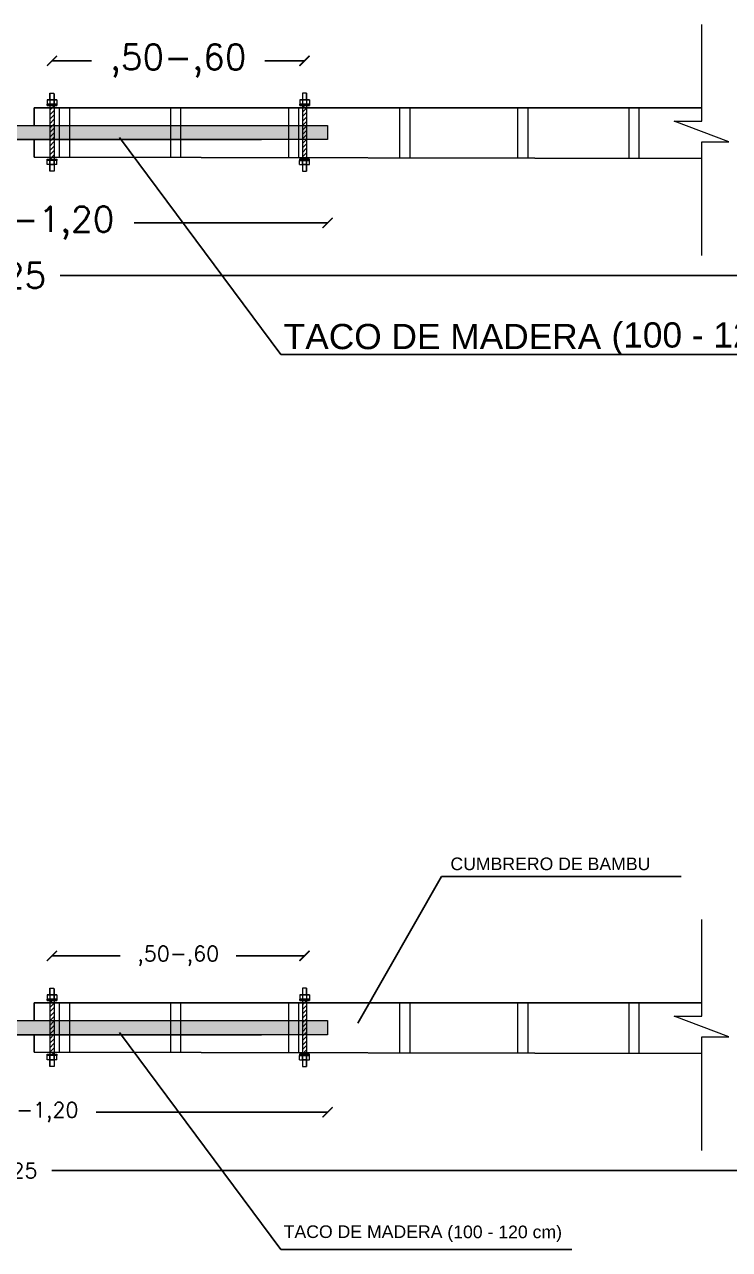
# Model space of a CAD drawing. Header units: metres. Extents: x 67481.1 to 67496.5, y -75342.6 to -75315.3.
# Drawn here: x 67492.329 to 67493.725, y -75342.573 to -75340.148 of the extents above; entities that cross this region are included whole.
import ezdxf

# ---------------------------------------------------------------- set-up
doc = ezdxf.new("R2010")
doc.units = ezdxf.units.M
doc.header["$MEASUREMENT"] = 0
for name, color, linetype, lineweight in [('ACOTACIONES', 7, 'Continuous', 9), ('CIM_DIB_ARMADOS', 4, 'Continuous', 0), ('PAREDES', 144, 'Continuous', 50), ('Piso', 251, 'Continuous', 5)]:
    doc.layers.add(name, color=color, linetype=linetype, lineweight=lineweight)
for name, color, linetype in [('FinaHatch', 252, 'Continuous'), ('Perfil1', 80, 'Continuous'), ('Texto', 153, 'Continuous')]:
    doc.layers.add(name, color=color, linetype=linetype)
doc.styles.add('ROMANS', font='romans.shx')
doc.styles.add('Tlapala', font='Arial.ttf')
doc.dimstyles.new('Escala 1_100', dxfattribs={"dimtxt": 0.05, "dimasz": 0.02, "dimexe": 0.18, "dimexo": 0.0625, "dimgap": 0.03, "dimtad": 0, "dimzin": 4, "dimtxsty": 'ROMANS', "dimblk": 'ARCHTICK', "dimblk1": 'ARCHTICK', "dimblk2": 'ARCHTICK', "dimcen": 0.09, "dimse1": 1, "dimse2": 1, "dimclrd": 252, "dimclre": 252, "dimclrt": 150, "dimaunit": 1, "dimazin": 1, "dimtfac": 1, "dimtofl": 0, "dimtmove": 0, "dimatfit": 3, "dimldrblk": 'ARCHTICK', "dimfxl": 0.2, "dimfxlon": 1, "dimtolj": 1, "dimtzin": 0, "dimarcsym": 0})
pattern_1 = [(45, (0, 0), (-0.0044194173824, 0.0044194173824), [])]

# ---------------------------------------------------------------- blocks, each defined once
blk = doc.blocks.new('_ArchTick')
at = {"color": 0, "linetype": 'ByBlock', "const_width": 0.15}
blk.add_lwpolyline([(-0.5, -0.5), (0.5, 0.5)], dxfattribs=at)
blk = doc.blocks.new('*D768')
at = {"layer": 'ACOTACIONES', "color": 252, "lineweight": -2, "transparency": 16777216}
for p, q in [((67488.2049, -75342.4172), (67492.2751, -75342.4172)), ((67496.4538, -75342.4172), (67492.3837, -75342.4172))]:
    blk.add_line(p, q, dxfattribs=at)
at = {"layer": 'Defpoints', "color": 0, "transparency": 16777216}
for p in [(67488.2049, -75342.2048), (67496.4538, -75342.2048), (67496.4538, -75342.4172)]:
    blk.add_point(p, dxfattribs=at)
at = {"layer": 'ACOTACIONES', "color": 252, "lineweight": -2, "transparency": 16777216, "xscale": 0.02, "yscale": 0.02, "zscale": 0.02, "rotation": 180}
blk.add_blockref('_ArchTick', (67488.2049, -75342.4172), dxfattribs=at)
at = {"layer": 'ACOTACIONES', "color": 252, "lineweight": -2, "transparency": 16777216, "xscale": 0.02, "yscale": 0.02, "zscale": 0.02}
blk.add_blockref('_ArchTick', (67496.4538, -75342.4172), dxfattribs=at)
at = {"layer": 'ACOTACIONES', "color": 150, "transparency": 16777216, "insert": (67492.3294, -75342.4172), "char_height": 0.03, "attachment_point": 5, "style": 'ROMANS'}
blk.add_mtext('\\A1;25', dxfattribs=at)
blk = doc.blocks.new('*D769')
at = {"layer": 'ACOTACIONES', "color": 252, "lineweight": -2, "transparency": 16777216}
for p, q in [((67491.7294, -75342.3015), (67492.1872, -75342.3015)), ((67492.9294, -75342.3015), (67492.4715, -75342.3015))]:
    blk.add_line(p, q, dxfattribs=at)
at = {"layer": 'Defpoints', "color": 0, "transparency": 16777216}
for p in [(67491.7294, -75342.1338), (67492.9294, -75342.1338), (67492.9294, -75342.3015)]:
    blk.add_point(p, dxfattribs=at)
at = {"layer": 'ACOTACIONES', "color": 252, "lineweight": -2, "transparency": 16777216, "xscale": 0.02, "yscale": 0.02, "zscale": 0.02, "rotation": 180}
blk.add_blockref('_ArchTick', (67491.7294, -75342.3015), dxfattribs=at)
at = {"layer": 'ACOTACIONES', "color": 252, "lineweight": -2, "transparency": 16777216, "xscale": 0.02, "yscale": 0.02, "zscale": 0.02}
blk.add_blockref('_ArchTick', (67492.9294, -75342.3015), dxfattribs=at)
at = {"layer": 'ACOTACIONES', "color": 150, "transparency": 16777216, "insert": (67492.3294, -75342.3015), "char_height": 0.03, "attachment_point": 5, "style": 'ROMANS'}
blk.add_mtext('\\A1;1,00-1,20', dxfattribs=at)
blk = doc.blocks.new('*D771')
at = {"layer": 'ACOTACIONES', "color": 252, "lineweight": -2, "transparency": 16777216}
for p, q in [((67492.3837, -75341.9919), (67492.5187, -75341.9919)), ((67492.8837, -75341.9919), (67492.7487, -75341.9919))]:
    blk.add_line(p, q, dxfattribs=at)
at = {"layer": 'Defpoints', "color": 0, "transparency": 16777216}
for p in [(67492.8837, -75341.9919), (67492.3837, -75342.0562), (67492.8837, -75342.0562)]:
    blk.add_point(p, dxfattribs=at)
at = {"layer": 'ACOTACIONES', "color": 252, "lineweight": -2, "transparency": 16777216, "xscale": 0.02, "yscale": 0.02, "zscale": 0.02, "rotation": 180}
blk.add_blockref('_ArchTick', (67492.3837, -75341.9919), dxfattribs=at)
at = {"layer": 'ACOTACIONES', "color": 252, "lineweight": -2, "transparency": 16777216, "xscale": 0.02, "yscale": 0.02, "zscale": 0.02}
blk.add_blockref('_ArchTick', (67492.8837, -75341.9919), dxfattribs=at)
at = {"layer": 'ACOTACIONES', "color": 150, "lineweight": 9, "transparency": 16777216, "insert": (67492.6337, -75341.9919), "char_height": 0.03, "attachment_point": 5, "style": 'ROMANS'}
blk.add_mtext('\\A1;,50-,60', dxfattribs=at)
blk = doc.blocks.new('*D773')
at = {"layer": 'ACOTACIONES', "color": 252, "lineweight": -2, "transparency": 16777216}
for p, q in [((67488.2049, -75340.6448), (67492.2589, -75340.6448)), ((67496.4538, -75340.6448), (67492.3998, -75340.6448))]:
    blk.add_line(p, q, dxfattribs=at)
at = {"layer": 'Defpoints', "color": 0, "transparency": 16777216}
for p in [(67488.2049, -75340.4324), (67496.4538, -75340.4324), (67496.4538, -75340.6448)]:
    blk.add_point(p, dxfattribs=at)
at = {"layer": 'ACOTACIONES', "color": 252, "lineweight": -2, "transparency": 16777216, "xscale": 0.02, "yscale": 0.02, "zscale": 0.02, "rotation": 180}
blk.add_blockref('_ArchTick', (67488.2049, -75340.6448), dxfattribs=at)
at = {"layer": 'ACOTACIONES', "color": 252, "lineweight": -2, "transparency": 16777216, "xscale": 0.02, "yscale": 0.02, "zscale": 0.02}
blk.add_blockref('_ArchTick', (67496.4538, -75340.6448), dxfattribs=at)
at = {"layer": 'ACOTACIONES', "color": 150, "transparency": 16777216, "insert": (67492.3294, -75340.6448), "char_height": 0.05, "attachment_point": 5, "style": 'ROMANS'}
blk.add_mtext('\\A1;25', dxfattribs=at)
blk = doc.blocks.new('*D774')
at = {"layer": 'CIM_DIB_ARMADOS', "color": 252, "lineweight": -2, "transparency": 16777216}
for p, q in [((67491.7294, -75340.5407), (67492.1125, -75340.5407)), ((67492.9294, -75340.5407), (67492.5463, -75340.5407))]:
    blk.add_line(p, q, dxfattribs=at)
at = {"layer": 'Defpoints', "color": 0, "transparency": 16777216}
for p in [(67491.7294, -75340.3615), (67492.9294, -75340.3615), (67492.9294, -75340.5407)]:
    blk.add_point(p, dxfattribs=at)
at = {"layer": 'CIM_DIB_ARMADOS', "color": 252, "lineweight": -2, "transparency": 16777216, "xscale": 0.02, "yscale": 0.02, "zscale": 0.02, "rotation": 180}
blk.add_blockref('_ArchTick', (67491.7294, -75340.5407), dxfattribs=at)
at = {"layer": 'CIM_DIB_ARMADOS', "color": 252, "lineweight": -2, "transparency": 16777216, "xscale": 0.02, "yscale": 0.02, "zscale": 0.02}
blk.add_blockref('_ArchTick', (67492.9294, -75340.5407), dxfattribs=at)
at = {"layer": 'CIM_DIB_ARMADOS', "color": 150, "transparency": 16777216, "insert": (67492.3294, -75340.5407), "char_height": 0.05, "attachment_point": 5, "style": 'ROMANS'}
blk.add_mtext('\\A1;1,00-1,20', dxfattribs=at)
blk = doc.blocks.new('*D772')
at = {"layer": 'ACOTACIONES', "color": 252, "lineweight": -2, "transparency": 16777216}
for p, q in [((67492.3837, -75340.2196), (67492.4621, -75340.2196)), ((67492.8837, -75340.2196), (67492.8054, -75340.2196))]:
    blk.add_line(p, q, dxfattribs=at)
at = {"layer": 'Defpoints', "color": 0, "transparency": 16777216}
for p in [(67492.8837, -75340.2196), (67492.3837, -75340.2838), (67492.8837, -75340.2838)]:
    blk.add_point(p, dxfattribs=at)
at = {"layer": 'ACOTACIONES', "color": 252, "lineweight": -2, "transparency": 16777216, "xscale": 0.02, "yscale": 0.02, "zscale": 0.02, "rotation": 180}
blk.add_blockref('_ArchTick', (67492.3837, -75340.2196), dxfattribs=at)
at = {"layer": 'ACOTACIONES', "color": 252, "lineweight": -2, "transparency": 16777216, "xscale": 0.02, "yscale": 0.02, "zscale": 0.02}
blk.add_blockref('_ArchTick', (67492.8837, -75340.2196), dxfattribs=at)
at = {"layer": 'ACOTACIONES', "color": 150, "lineweight": 9, "transparency": 16777216, "insert": (67492.6337, -75340.2196), "char_height": 0.05, "attachment_point": 5, "style": 'ROMANS'}
blk.add_mtext('\\A1;,50-,60', dxfattribs=at)

msp = doc.modelspace()

# ---------------------------------------------------------------- hatches: boundary and pattern name
at = {"layer": 'CIM_DIB_ARMADOS'}
h = msp.add_hatch(color=4, dxfattribs=at)
h.dxf.hatch_style = 1
h.paths.add_polyline_path([(67491.8748, -75340.3474), (67491.7294, -75340.3474), (67491.7294, -75340.3756), (67491.8748, -75340.3756)])
h.paths.add_polyline_path([(67492.1638, -75340.3474), (67491.8829, -75340.3474), (67491.8829, -75340.3756), (67492.1638, -75340.3756)])
h.paths.add_polyline_path([(67492.4248, -75340.3474), (67492.3484, -75340.3474), (67492.1719, -75340.3474), (67492.1719, -75340.3756), (67492.4248, -75340.3756)])
h.paths.add_polyline_path([(67492.7138, -75340.3474), (67492.4329, -75340.3474), (67492.4329, -75340.3756), (67492.7138, -75340.3756)])
h.paths.add_polyline_path([(67492.9294, -75340.3474), (67492.7219, -75340.3474), (67492.7219, -75340.3756), (67492.9294, -75340.3756)])
h.paths.add_polyline_path([(67492.7179, -75340.3474), (67492.7138, -75340.3474), (67492.7138, -75340.3756), (67492.7179, -75340.3756)])
h.paths.add_polyline_path([(67492.7219, -75340.3474), (67492.7179, -75340.3474), (67492.7179, -75340.3756), (67492.7219, -75340.3756)])
h.paths.add_polyline_path([(67492.4289, -75340.3474), (67492.4248, -75340.3474), (67492.4248, -75340.3756), (67492.4289, -75340.3756)])
h.paths.add_polyline_path([(67492.4329, -75340.3474), (67492.4289, -75340.3474), (67492.4289, -75340.3756), (67492.4329, -75340.3756)])
h.paths.add_polyline_path([(67492.1679, -75340.3474), (67492.1638, -75340.3474), (67492.1638, -75340.3756), (67492.1679, -75340.3756)])
h.paths.add_polyline_path([(67492.1719, -75340.3474), (67492.1679, -75340.3474), (67492.1679, -75340.3756), (67492.1719, -75340.3756)])
h.paths.add_polyline_path([(67491.8789, -75340.3474), (67491.8748, -75340.3474), (67491.8748, -75340.3756), (67491.8789, -75340.3756)])
h.paths.add_polyline_path([(67491.8829, -75340.3474), (67491.8789, -75340.3474), (67491.8789, -75340.3756), (67491.8829, -75340.3756)])
h = msp.add_hatch(color=4, dxfattribs=at)
h.dxf.hatch_style = 1
h.paths.add_polyline_path([(67491.8748, -75342.1197), (67491.7294, -75342.1197), (67491.7294, -75342.148), (67491.8748, -75342.148)])
h.paths.add_polyline_path([(67492.1638, -75342.1197), (67491.8829, -75342.1197), (67491.8829, -75342.148), (67492.1638, -75342.148)])
h.paths.add_polyline_path([(67492.4248, -75342.1197), (67492.3484, -75342.1197), (67492.1719, -75342.1197), (67492.1719, -75342.148), (67492.4248, -75342.148)])
h.paths.add_polyline_path([(67492.7138, -75342.1197), (67492.4329, -75342.1197), (67492.4329, -75342.148), (67492.7138, -75342.148)])
h.paths.add_polyline_path([(67492.9294, -75342.1197), (67492.7219, -75342.1197), (67492.7219, -75342.148), (67492.9294, -75342.148)])
h.paths.add_polyline_path([(67492.7179, -75342.1197), (67492.7138, -75342.1197), (67492.7138, -75342.148), (67492.7179, -75342.148)])
h.paths.add_polyline_path([(67492.7219, -75342.1197), (67492.7179, -75342.1197), (67492.7179, -75342.148), (67492.7219, -75342.148)])
h.paths.add_polyline_path([(67492.4289, -75342.1197), (67492.4248, -75342.1197), (67492.4248, -75342.148), (67492.4289, -75342.148)])
h.paths.add_polyline_path([(67492.4329, -75342.1197), (67492.4289, -75342.1197), (67492.4289, -75342.148), (67492.4329, -75342.148)])
h.paths.add_polyline_path([(67492.1679, -75342.1197), (67492.1638, -75342.1197), (67492.1638, -75342.148), (67492.1679, -75342.148)])
h.paths.add_polyline_path([(67492.1719, -75342.1197), (67492.1679, -75342.1197), (67492.1679, -75342.148), (67492.1719, -75342.148)])
h.paths.add_polyline_path([(67491.8789, -75342.1197), (67491.8748, -75342.1197), (67491.8748, -75342.148), (67491.8789, -75342.148)])
h.paths.add_polyline_path([(67491.8829, -75342.1197), (67491.8789, -75342.1197), (67491.8789, -75342.148), (67491.8829, -75342.148)])
at = {"layer": 'PAREDES', "lineweight": 9}
for points in [[(67492.3933, -75340.308), (67492.3933, -75340.3053), (67492.3741, -75340.3053), (67492.3741, -75340.308)], [(67492.3741, -75340.3053), (67492.3933, -75340.3053), (67492.3933, -75340.308), (67492.3741, -75340.308)], [(67492.3741, -75340.3053), (67492.3933, -75340.3053), (67492.3933, -75340.308), (67492.3741, -75340.308)], [(67492.8742, -75340.308), (67492.8742, -75340.3053), (67492.8933, -75340.3053), (67492.8933, -75340.308)], [(67492.8933, -75340.3053), (67492.8742, -75340.3053), (67492.8742, -75340.308), (67492.8933, -75340.308)], [(67492.8933, -75340.3053), (67492.8742, -75340.3053), (67492.8742, -75340.308), (67492.8933, -75340.308)], [(67492.3742, -75340.4142), (67492.3742, -75340.4169), (67492.3933, -75340.4169), (67492.3933, -75340.4142)], [(67492.8933, -75340.4142), (67492.8933, -75340.4169), (67492.8741, -75340.4169), (67492.8741, -75340.4142)], [(67492.3933, -75342.0804), (67492.3933, -75342.0776), (67492.3741, -75342.0776), (67492.3741, -75342.0804)], [(67492.3741, -75342.0776), (67492.3933, -75342.0776), (67492.3933, -75342.0804), (67492.3741, -75342.0804)], [(67492.3741, -75342.0776), (67492.3933, -75342.0776), (67492.3933, -75342.0804), (67492.3741, -75342.0804)], [(67492.8742, -75342.0804), (67492.8742, -75342.0776), (67492.8933, -75342.0776), (67492.8933, -75342.0804)], [(67492.8933, -75342.0776), (67492.8742, -75342.0776), (67492.8742, -75342.0804), (67492.8933, -75342.0804)], [(67492.8933, -75342.0776), (67492.8742, -75342.0776), (67492.8742, -75342.0804), (67492.8933, -75342.0804)], [(67492.3742, -75342.1866), (67492.3742, -75342.1893), (67492.3933, -75342.1893), (67492.3933, -75342.1866)], [(67492.8933, -75342.1866), (67492.8933, -75342.1893), (67492.8741, -75342.1893), (67492.8741, -75342.1866)]]:
    msp.add_hatch(color=1, dxfattribs=at).paths.add_polyline_path(points)
h = msp.add_hatch(dxfattribs=at)
h.set_pattern_fill('ANSI31', color=1, scale=0.05)
h.set_pattern_definition(pattern_1)
h.paths.add_polyline_path([(67492.3877, -75340.3124), (67492.3796, -75340.3124), (67492.3796, -75340.3474), (67492.3877, -75340.3474)])
h.paths.add_polyline_path([(67492.3877, -75340.3474), (67492.3796, -75340.3474), (67492.3796, -75340.3756), (67492.3877, -75340.3756)])
h.paths.add_polyline_path([(67492.3877, -75340.3756), (67492.3796, -75340.3756), (67492.3796, -75340.4115), (67492.3877, -75340.4115)])
h.paths.add_polyline_path([(67492.3877, -75340.4115), (67492.3796, -75340.4115), (67492.3796, -75340.4142), (67492.3877, -75340.4142)])
h.paths.add_polyline_path([(67492.3877, -75340.308), (67492.3796, -75340.308), (67492.3796, -75340.3124), (67492.3877, -75340.3124)])
h = msp.add_hatch(dxfattribs=at)
h.set_pattern_fill('ANSI31', color=1, scale=0.05)
h.set_pattern_definition(pattern_1)
h.paths.add_polyline_path([(67492.8877, -75340.3124), (67492.8797, -75340.3124), (67492.8797, -75340.3474), (67492.8877, -75340.3474)])
h.paths.add_polyline_path([(67492.8877, -75340.3474), (67492.8797, -75340.3474), (67492.8797, -75340.3756), (67492.8877, -75340.3756)])
h.paths.add_polyline_path([(67492.8877, -75340.3756), (67492.8797, -75340.3756), (67492.8797, -75340.4115), (67492.8877, -75340.4115)])
h.paths.add_polyline_path([(67492.8877, -75340.4115), (67492.8797, -75340.4115), (67492.8797, -75340.4142), (67492.8877, -75340.4142)])
h.paths.add_polyline_path([(67492.8877, -75340.308), (67492.8797, -75340.308), (67492.8797, -75340.3124), (67492.8877, -75340.3124)])
h = msp.add_hatch(dxfattribs=at)
h.set_pattern_fill('ANSI31', color=1, scale=0.05)
h.set_pattern_definition(pattern_1)
h.paths.add_polyline_path([(67492.3877, -75342.0848), (67492.3796, -75342.0848), (67492.3796, -75342.1197), (67492.3877, -75342.1197)])
h.paths.add_polyline_path([(67492.3877, -75342.1197), (67492.3796, -75342.1197), (67492.3796, -75342.148), (67492.3877, -75342.148)])
h.paths.add_polyline_path([(67492.3877, -75342.148), (67492.3796, -75342.148), (67492.3796, -75342.1838), (67492.3877, -75342.1838)])
h.paths.add_polyline_path([(67492.3877, -75342.1838), (67492.3796, -75342.1838), (67492.3796, -75342.1866), (67492.3877, -75342.1866)])
h.paths.add_polyline_path([(67492.3877, -75342.0804), (67492.3796, -75342.0804), (67492.3796, -75342.0848), (67492.3877, -75342.0848)])
h = msp.add_hatch(dxfattribs=at)
h.set_pattern_fill('ANSI31', color=1, scale=0.05)
h.set_pattern_definition(pattern_1)
h.paths.add_polyline_path([(67492.8877, -75342.0848), (67492.8797, -75342.0848), (67492.8797, -75342.1197), (67492.8877, -75342.1197)])
h.paths.add_polyline_path([(67492.8877, -75342.1197), (67492.8797, -75342.1197), (67492.8797, -75342.148), (67492.8877, -75342.148)])
h.paths.add_polyline_path([(67492.8877, -75342.148), (67492.8797, -75342.148), (67492.8797, -75342.1838), (67492.8877, -75342.1838)])
h.paths.add_polyline_path([(67492.8877, -75342.1838), (67492.8797, -75342.1838), (67492.8797, -75342.1866), (67492.8877, -75342.1866)])
h.paths.add_polyline_path([(67492.8877, -75342.0804), (67492.8797, -75342.0804), (67492.8797, -75342.0848), (67492.8877, -75342.0848)])

# ---------------------------------------------------------------- linework, layer by layer
at = {"layer": 'CIM_DIB_ARMADOS', "color": 42}
msp.add_line((67491.7984, -75340.3756), (67492.7984, -75340.3756), dxfattribs=at)
at = {"layer": 'CIM_DIB_ARMADOS', "color": 4}
msp.add_line((67491.7984, -75342.148), (67492.7984, -75342.148), dxfattribs=at)
for points in [[(67492.9294, -75340.3756), (67491.7294, -75340.3756), (67491.7294, -75340.3474), (67492.9294, -75340.3474)], [(67492.9294, -75342.148), (67491.7294, -75342.148), (67491.7294, -75342.1197), (67492.9294, -75342.1197)]]:
    msp.add_lwpolyline(points, close=True, dxfattribs=at)
at = {"layer": 'FinaHatch'}
for p, q in [((67492.5173, -75340.3713), (67492.837, -75340.801)), ((67493.9518, -75340.801), (67492.837, -75340.801)), ((67492.989, -75342.1251), (67493.1546, -75341.8346)), ((67493.6293, -75341.8346), (67493.1546, -75341.8346)), ((67492.5173, -75342.1437), (67492.837, -75342.5734)), ((67493.413, -75342.5734), (67492.837, -75342.5734))]:
    msp.add_line(p, q, dxfattribs=at)
at = {"layer": 'PAREDES', "color": 1, "lineweight": 9}
for p, q in [((67492.3797, -75340.2838), (67492.3797, -75340.4384)), ((67492.3797, -75340.297), (67492.3797, -75340.2838)), ((67492.3797, -75340.2838), (67492.3877, -75340.2838)), ((67492.3877, -75340.2838), (67492.3877, -75340.297)), ((67492.3878, -75340.2853), (67492.3878, -75340.4384)), ((67492.8878, -75340.2838), (67492.8797, -75340.2838)), ((67492.8797, -75340.2838), (67492.8797, -75340.297)), ((67492.8797, -75340.2853), (67492.8797, -75340.4384)), ((67492.8877, -75340.2838), (67492.8877, -75340.4384)), ((67492.8878, -75340.297), (67492.8878, -75340.2838)), ((67492.3741, -75340.297), (67492.3741, -75340.3053)), ((67492.3741, -75340.297), (67492.3933, -75340.297)), ((67492.3933, -75340.297), (67492.3741, -75340.297)), ((67492.3741, -75340.297), (67492.3741, -75340.3053)), ((67492.3933, -75340.297), (67492.3741, -75340.297)), ((67492.3741, -75340.297), (67492.3741, -75340.3053)), ((67492.3933, -75340.297), (67492.3741, -75340.297)), ((67492.3933, -75340.297), (67492.3741, -75340.297)), ((67492.3933, -75340.297), (67492.3741, -75340.297)), ((67492.3933, -75340.297), (67492.3741, -75340.297)), ((67492.3741, -75340.3053), (67492.3933, -75340.3053)), ((67492.3933, -75340.3053), (67492.3741, -75340.3053)), ((67492.3933, -75340.3053), (67492.3741, -75340.3053)), ((67492.3797, -75340.297), (67492.3797, -75340.308)), ((67492.3877, -75340.297), (67492.3797, -75340.297)), ((67492.3877, -75340.297), (67492.3877, -75340.308)), ((67492.3933, -75340.297), (67492.3933, -75340.3053)), ((67492.3933, -75340.297), (67492.3933, -75340.3053)), ((67492.3933, -75340.297), (67492.3933, -75340.3053)), ((67492.8742, -75340.297), (67492.8742, -75340.3053)), ((67492.8933, -75340.297), (67492.8742, -75340.297)), ((67492.8742, -75340.297), (67492.8933, -75340.297)), ((67492.8742, -75340.297), (67492.8742, -75340.3053)), ((67492.8742, -75340.297), (67492.8933, -75340.297)), ((67492.8742, -75340.297), (67492.8742, -75340.3053)), ((67492.8742, -75340.297), (67492.8933, -75340.297)), ((67492.8742, -75340.297), (67492.8933, -75340.297)), ((67492.8742, -75340.297), (67492.8933, -75340.297)), ((67492.8742, -75340.297), (67492.8933, -75340.297)), ((67492.8933, -75340.3053), (67492.8742, -75340.3053)), ((67492.8742, -75340.3053), (67492.8933, -75340.3053)), ((67492.8742, -75340.3053), (67492.8933, -75340.3053)), ((67492.8797, -75340.297), (67492.8797, -75340.308)), ((67492.8797, -75340.297), (67492.8878, -75340.297)), ((67492.8878, -75340.297), (67492.8878, -75340.308)), ((67492.8933, -75340.297), (67492.8933, -75340.3053)), ((67492.8933, -75340.297), (67492.8933, -75340.3053)), ((67492.8933, -75340.297), (67492.8933, -75340.3053)), ((67492.3742, -75340.4252), (67492.3742, -75340.4169)), ((67492.3933, -75340.4169), (67492.3742, -75340.4169)), ((67492.3933, -75340.4252), (67492.3742, -75340.4252)), ((67492.3797, -75340.4252), (67492.3797, -75340.4142)), ((67492.3797, -75340.4384), (67492.3797, -75340.4252)), ((67492.3797, -75340.4252), (67492.3878, -75340.4252)), ((67492.3878, -75340.4252), (67492.3878, -75340.4142)), ((67492.3878, -75340.4252), (67492.3878, -75340.4384)), ((67492.3933, -75340.4252), (67492.3933, -75340.4169)), ((67492.8741, -75340.4252), (67492.8741, -75340.4169)), ((67492.8741, -75340.4169), (67492.8933, -75340.4169)), ((67492.8741, -75340.4252), (67492.8933, -75340.4252)), ((67492.8797, -75340.4252), (67492.8797, -75340.4142)), ((67492.8877, -75340.4252), (67492.8797, -75340.4252)), ((67492.8797, -75340.4252), (67492.8797, -75340.4384)), ((67492.8877, -75340.4252), (67492.8877, -75340.4142)), ((67492.8877, -75340.4384), (67492.8877, -75340.4252)), ((67492.8933, -75340.4252), (67492.8933, -75340.4169)), ((67492.3878, -75340.4384), (67492.3797, -75340.4384)), ((67492.8797, -75340.4384), (67492.8877, -75340.4384)), ((67492.3797, -75342.0562), (67492.3797, -75342.2108)), ((67492.3797, -75342.0693), (67492.3797, -75342.0562)), ((67492.3797, -75342.0562), (67492.3877, -75342.0562)), ((67492.3877, -75342.0562), (67492.3877, -75342.0693)), ((67492.8878, -75342.0562), (67492.8797, -75342.0562)), ((67492.8797, -75342.0562), (67492.8797, -75342.0693)), ((67492.8877, -75342.0562), (67492.8877, -75342.2108)), ((67492.8878, -75342.0693), (67492.8878, -75342.0562)), ((67492.3741, -75342.0693), (67492.3741, -75342.0776)), ((67492.3741, -75342.0693), (67492.3933, -75342.0693)), ((67492.3933, -75342.0693), (67492.3741, -75342.0693)), ((67492.3741, -75342.0693), (67492.3741, -75342.0776)), ((67492.3933, -75342.0693), (67492.3741, -75342.0693)), ((67492.3741, -75342.0693), (67492.3741, -75342.0776)), ((67492.3933, -75342.0693), (67492.3741, -75342.0693)), ((67492.3933, -75342.0693), (67492.3741, -75342.0693)), ((67492.3933, -75342.0693), (67492.3741, -75342.0693)), ((67492.3933, -75342.0693), (67492.3741, -75342.0693)), ((67492.3741, -75342.0776), (67492.3933, -75342.0776)), ((67492.3933, -75342.0776), (67492.3741, -75342.0776)), ((67492.3933, -75342.0776), (67492.3741, -75342.0776)), ((67492.3797, -75342.0693), (67492.3797, -75342.0804)), ((67492.3877, -75342.0693), (67492.3797, -75342.0693)), ((67492.3877, -75342.0693), (67492.3877, -75342.0804)), ((67492.3878, -75342.0576), (67492.3878, -75342.2108)), ((67492.3933, -75342.0693), (67492.3933, -75342.0776)), ((67492.3933, -75342.0693), (67492.3933, -75342.0776)), ((67492.3933, -75342.0693), (67492.3933, -75342.0776)), ((67492.8742, -75342.0693), (67492.8742, -75342.0776)), ((67492.8933, -75342.0693), (67492.8742, -75342.0693)), ((67492.8742, -75342.0693), (67492.8933, -75342.0693)), ((67492.8742, -75342.0693), (67492.8742, -75342.0776)), ((67492.8742, -75342.0693), (67492.8933, -75342.0693)), ((67492.8742, -75342.0693), (67492.8742, -75342.0776)), ((67492.8742, -75342.0693), (67492.8933, -75342.0693)), ((67492.8742, -75342.0693), (67492.8933, -75342.0693)), ((67492.8742, -75342.0693), (67492.8933, -75342.0693)), ((67492.8742, -75342.0693), (67492.8933, -75342.0693)), ((67492.8933, -75342.0776), (67492.8742, -75342.0776)), ((67492.8742, -75342.0776), (67492.8933, -75342.0776)), ((67492.8742, -75342.0776), (67492.8933, -75342.0776)), ((67492.8797, -75342.0576), (67492.8797, -75342.2108)), ((67492.8797, -75342.0693), (67492.8797, -75342.0804)), ((67492.8797, -75342.0693), (67492.8878, -75342.0693)), ((67492.8878, -75342.0693), (67492.8878, -75342.0804)), ((67492.8933, -75342.0693), (67492.8933, -75342.0776)), ((67492.8933, -75342.0693), (67492.8933, -75342.0776)), ((67492.8933, -75342.0693), (67492.8933, -75342.0776)), ((67492.3742, -75342.1976), (67492.3742, -75342.1893)), ((67492.3933, -75342.1893), (67492.3742, -75342.1893)), ((67492.3933, -75342.1976), (67492.3742, -75342.1976)), ((67492.3797, -75342.1976), (67492.3797, -75342.1866)), ((67492.3797, -75342.2108), (67492.3797, -75342.1976)), ((67492.3797, -75342.1976), (67492.3878, -75342.1976)), ((67492.3878, -75342.1976), (67492.3878, -75342.1866)), ((67492.3878, -75342.1976), (67492.3878, -75342.2108)), ((67492.3933, -75342.1976), (67492.3933, -75342.1893)), ((67492.8741, -75342.1976), (67492.8741, -75342.1893)), ((67492.8741, -75342.1893), (67492.8933, -75342.1893)), ((67492.8741, -75342.1976), (67492.8933, -75342.1976)), ((67492.8797, -75342.1976), (67492.8797, -75342.1866)), ((67492.8877, -75342.1976), (67492.8797, -75342.1976)), ((67492.8797, -75342.1976), (67492.8797, -75342.2108)), ((67492.8877, -75342.1976), (67492.8877, -75342.1866)), ((67492.8877, -75342.2108), (67492.8877, -75342.1976)), ((67492.8933, -75342.1976), (67492.8933, -75342.1893)), ((67492.3878, -75342.2108), (67492.3797, -75342.2108)), ((67492.8797, -75342.2108), (67492.8877, -75342.2108))]:
    msp.add_line(p, q, dxfattribs=at)
for points in [[(67492.3741, -75340.3053), (67492.3933, -75340.3053), (67492.3933, -75340.308), (67492.3741, -75340.308)], [(67492.3933, -75340.3053), (67492.3741, -75340.3053), (67492.3741, -75340.308), (67492.3933, -75340.308)], [(67492.3933, -75340.3053), (67492.3741, -75340.3053), (67492.3741, -75340.308), (67492.3933, -75340.308)], [(67492.8933, -75340.3053), (67492.8742, -75340.3053), (67492.8742, -75340.308), (67492.8933, -75340.308)], [(67492.8742, -75340.3053), (67492.8933, -75340.3053), (67492.8933, -75340.308), (67492.8742, -75340.308)], [(67492.8742, -75340.3053), (67492.8933, -75340.3053), (67492.8933, -75340.308), (67492.8742, -75340.308)], [(67492.3933, -75340.4169), (67492.3742, -75340.4169), (67492.3742, -75340.4142), (67492.3933, -75340.4142)], [(67492.8741, -75340.4169), (67492.8933, -75340.4169), (67492.8933, -75340.4142), (67492.8741, -75340.4142)], [(67492.3741, -75342.0776), (67492.3933, -75342.0776), (67492.3933, -75342.0804), (67492.3741, -75342.0804)], [(67492.3933, -75342.0776), (67492.3741, -75342.0776), (67492.3741, -75342.0804), (67492.3933, -75342.0804)], [(67492.3933, -75342.0776), (67492.3741, -75342.0776), (67492.3741, -75342.0804), (67492.3933, -75342.0804)], [(67492.8933, -75342.0776), (67492.8742, -75342.0776), (67492.8742, -75342.0804), (67492.8933, -75342.0804)], [(67492.8742, -75342.0776), (67492.8933, -75342.0776), (67492.8933, -75342.0804), (67492.8742, -75342.0804)], [(67492.8742, -75342.0776), (67492.8933, -75342.0776), (67492.8933, -75342.0804), (67492.8742, -75342.0804)], [(67492.3933, -75342.1893), (67492.3742, -75342.1893), (67492.3742, -75342.1866), (67492.3933, -75342.1866)], [(67492.8741, -75342.1893), (67492.8933, -75342.1893), (67492.8933, -75342.1866), (67492.8741, -75342.1866)]]:
    msp.add_lwpolyline(points, close=True, dxfattribs=at)
at = {"layer": 'Perfil1'}
for p, q in [((67492.3484, -75340.3124), (67493.6705, -75340.3124)), ((67492.3484, -75340.3124), (67492.3484, -75340.3474)), ((67492.3484, -75340.3756), (67492.3484, -75340.4105)), ((67493.6704, -75340.4129), (67492.3484, -75340.4105)), ((67492.3484, -75342.0848), (67493.6705, -75342.0848)), ((67492.3484, -75342.0848), (67492.3484, -75342.1197)), ((67492.3484, -75342.148), (67492.3484, -75342.1829)), ((67493.6704, -75342.1852), (67492.3484, -75342.1829))]:
    msp.add_line(p, q, dxfattribs=at)
at = {"layer": 'Piso', "lineweight": 0}
for p, q in [((67492.3982, -75340.3124), (67492.3982, -75340.4109)), ((67492.4182, -75340.3124), (67492.4182, -75340.4109)), ((67492.6182, -75340.3124), (67492.6182, -75340.4113)), ((67492.6382, -75340.3124), (67492.6382, -75340.4113)), ((67492.852, -75340.3124), (67492.852, -75340.4117)), ((67492.872, -75340.3124), (67492.872, -75340.4117)), ((67493.072, -75340.3124), (67493.072, -75340.4113)), ((67493.092, -75340.3124), (67493.092, -75340.4113)), ((67493.3057, -75340.3124), (67493.3057, -75340.4117)), ((67493.3257, -75340.3124), (67493.3257, -75340.4117)), ((67493.5257, -75340.3124), (67493.5257, -75340.4113)), ((67493.5457, -75340.3124), (67493.5457, -75340.4113)), ((67492.3982, -75342.0848), (67492.3982, -75342.1833)), ((67492.4182, -75342.0848), (67492.4182, -75342.1833)), ((67492.6182, -75342.0848), (67492.6182, -75342.1837)), ((67492.6382, -75342.0848), (67492.6382, -75342.1837)), ((67492.852, -75342.0848), (67492.852, -75342.1841)), ((67492.872, -75342.0848), (67492.872, -75342.1841)), ((67493.072, -75342.0848), (67493.072, -75342.1837)), ((67493.092, -75342.0848), (67493.092, -75342.1837)), ((67493.3057, -75342.0848), (67493.3057, -75342.1841)), ((67493.3257, -75342.0848), (67493.3257, -75342.1841)), ((67493.5257, -75342.0848), (67493.5257, -75342.1837)), ((67493.5457, -75342.0848), (67493.5457, -75342.1837))]:
    msp.add_line(p, q, dxfattribs=at)
for points in [[(67493.6704, -75340.6052), (67493.6704, -75340.3798), (67493.7235, -75340.3798), (67493.6154, -75340.339), (67493.6705, -75340.339), (67493.6705, -75340.1476)], [(67493.6704, -75342.3776), (67493.6704, -75342.1521), (67493.7235, -75342.1521), (67493.6154, -75342.1113), (67493.6705, -75342.1113), (67493.6705, -75341.92)]]:
    msp.add_lwpolyline(points, dxfattribs=at)

# ---------------------------------------------------------------- texts
at = {"layer": 'Texto', "attachment_point": 4, "style": 'Tlapala'}
for s, insert, char_height, width in [('TACO DE MADERA', (67492.8425, -75340.7659), 0.05, 0.873211), ('\\pi-0.15,l0.2,t0.2;(100 - 120 cm)', (67493.4414, -75340.7699), 0.05, 0.873211), ('CUMBRERO DE BAMBU', (67493.1726, -75341.8099), 0.025, 0.436605), ('TACO DE MADERA', (67492.8425, -75342.5383), 0.025, 0.436605), ('\\pi-0.075,l0.1,t0.1;(100 - 120 cm)', (67493.1414, -75342.5423), 0.025, 0.436605)]:
    msp.add_mtext(s, dxfattribs=dict(at, insert=insert, char_height=char_height, width=width))

# ---------------------------------------------------------------- dimensions: what is measured, and where the dimension line sits
at = {"layer": 'ACOTACIONES', "color": 1, "lineweight": 9}
dim = msp.add_linear_dim(base=(67492.8837, -75340.2196), p1=(67492.3837, -75340.2838), p2=(67492.8837, -75340.2838), text='<>-,60', dimstyle='Escala 1_100', dxfattribs=at)
dim.commit()
dim.dimension.update_dxf_attribs({"geometry": '*D772', "text_midpoint": (67492.6337, -75340.2196)})
at = {"layer": 'ACOTACIONES'}
dim = msp.add_linear_dim(base=(67496.4538, -75340.6448), p1=(67488.2049, -75340.4324), p2=(67496.4538, -75340.4324), text='25', dimstyle='Escala 1_100', dxfattribs=at)
dim.commit()
dim.dimension.update_dxf_attribs({"geometry": '*D773', "text_midpoint": (67492.3294, -75340.6448)})
at = {"layer": 'ACOTACIONES', "color": 1, "lineweight": 9}
dim = msp.add_linear_dim(base=(67492.8837, -75341.9919), p1=(67492.3837, -75342.0562), p2=(67492.8837, -75342.0562), text='<>-,60', dimstyle='Escala 1_100', override={"dimtxt": 0.03}, dxfattribs=at)
dim.commit()
dim.dimension.update_dxf_attribs({"geometry": '*D771', "text_midpoint": (67492.6337, -75341.9919)})
at = {"layer": 'ACOTACIONES', "color": 4}
dim = msp.add_linear_dim(base=(67492.9294, -75342.3015), p1=(67491.7294, -75342.1338), p2=(67492.9294, -75342.1338), text='1,00-<>', dimstyle='Escala 1_100', override={"dimtxt": 0.03}, dxfattribs=at)
dim.commit()
dim.dimension.update_dxf_attribs({"geometry": '*D769', "text_midpoint": (67492.3294, -75342.3015)})
at = {"layer": 'ACOTACIONES'}
dim = msp.add_linear_dim(base=(67496.4538, -75342.4172), p1=(67488.2049, -75342.2048), p2=(67496.4538, -75342.2048), text='25', dimstyle='Escala 1_100', override={"dimtxt": 0.03}, dxfattribs=at)
dim.commit()
dim.dimension.update_dxf_attribs({"geometry": '*D768', "text_midpoint": (67492.3294, -75342.4172)})
at = {"layer": 'CIM_DIB_ARMADOS', "color": 4}
dim = msp.add_linear_dim(base=(67492.9294, -75340.5407), p1=(67491.7294, -75340.3615), p2=(67492.9294, -75340.3615), text='1,00-<>', dimstyle='Escala 1_100', dxfattribs=at)
dim.commit()
dim.dimension.update_dxf_attribs({"geometry": '*D774', "text_midpoint": (67492.3294, -75340.5407)})

doc.saveas('drawing.dxf')
